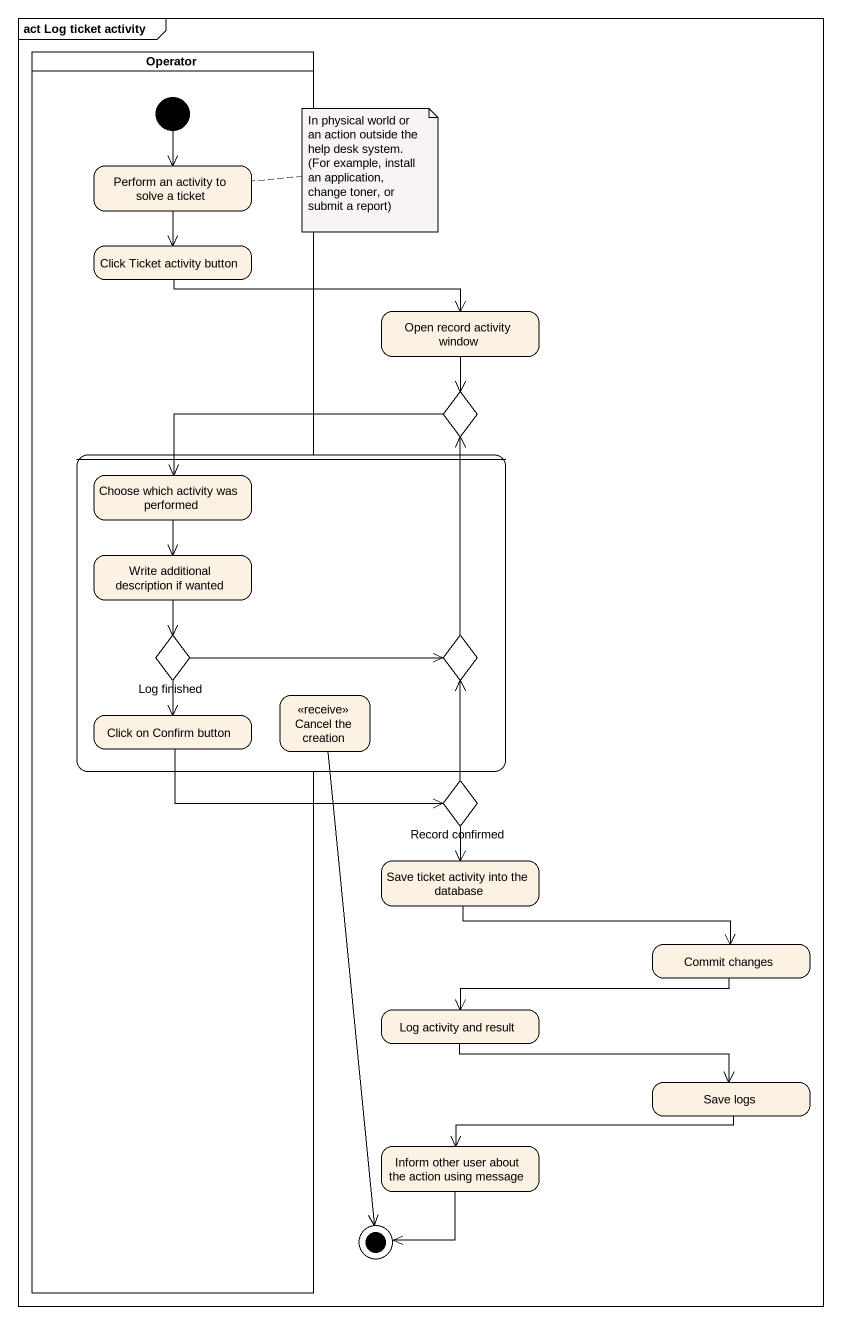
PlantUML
@startuml
mainframe act Log ticket activity
hide empty description
state Operator <<partition>> {
  state "Perform an activity to solve a ticket" as Perform_an_activity_to
  state "Click Ticket activity button" as Click_Ticket_activity_button
  [*] --> Perform_an_activity_to
}
state "Open record activity window" as Open_record_activity_window
state choice1 <<choice>>
state " " as state1 {
  state "Choose which activity was performed" as Choose_which_activity_was
  state "Write additional description if wanted" as Write_additional
  state "Log finished" as Log_finished <<choice>>
  state choice2 <<choice>>
  state "Cancel the creation" as Cancel_the_creation <<receive>>
  state "Click on Confirm button" as Click_on_Confirm_button
}
state "Record confirmed" as Record_confirmed <<choice>>
state "Save ticket activity into the database" as Save_ticket_activity_into
state "Commit changes" as Commit_changes
state "Log activity and result" as Log_activity_and_result
state "Save logs" as Save_logs
state "Inform other user about the action using message" as Inform_other_user_about_the
state final1 <<end>>
Perform_an_activity_to --> Click_Ticket_activity_button
Click_Ticket_activity_button -right-> Open_record_activity_window
Open_record_activity_window --> choice1
choice1 -left-> Choose_which_activity_was
Choose_which_activity_was --> Write_additional
Write_additional --> Log_finished
Log_finished -right-> choice2
Log_finished --> Click_on_Confirm_button
choice2 -up-> choice1
Cancel_the_creation --> final1
Click_on_Confirm_button -right-> Record_confirmed
Record_confirmed -up-> choice2
Record_confirmed --> Save_ticket_activity_into
Save_ticket_activity_into -right-> Commit_changes
Commit_changes -left-> Log_activity_and_result
Log_activity_and_result -right-> Save_logs
Save_logs -left-> Inform_other_user_about_the
Inform_other_user_about_the --> final1
note right of Perform_an_activity_to : In physical world or an action outside the help desk system. (For example, install an application, change toner, or submit a report)
@enduml
